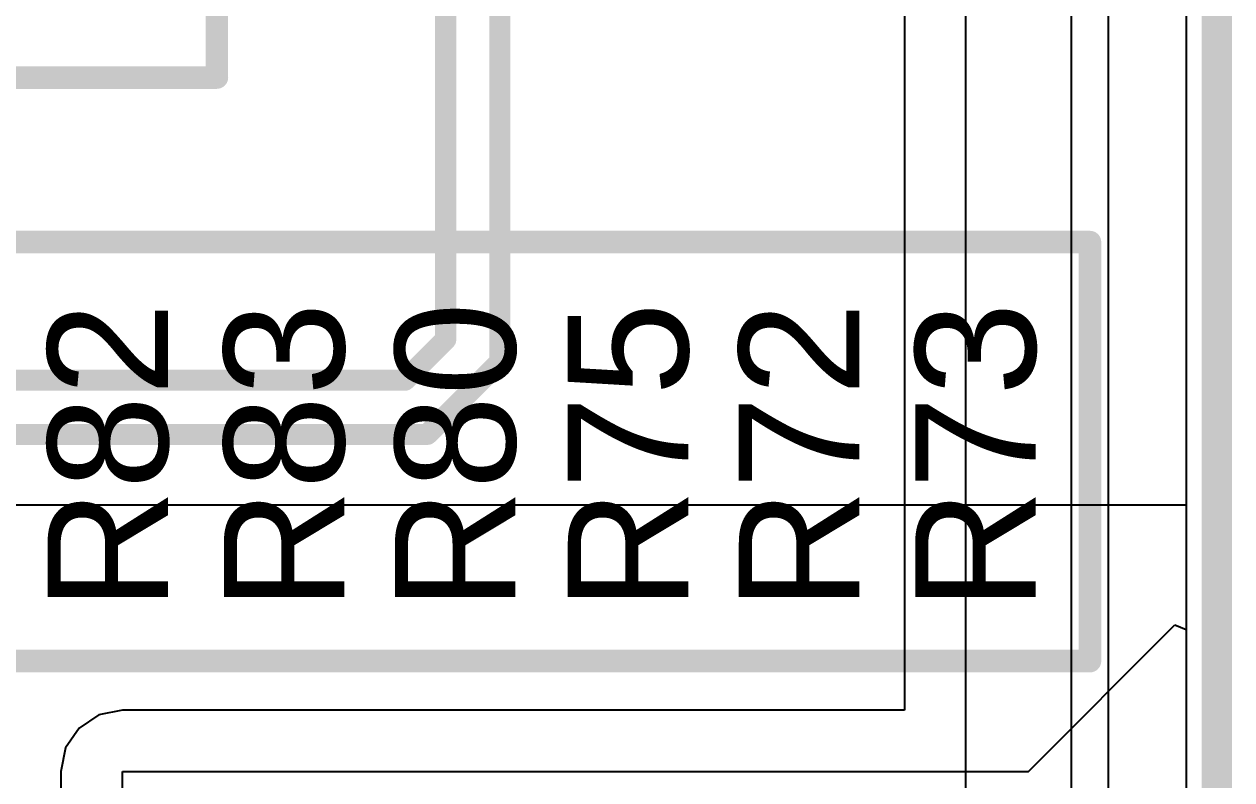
# Model space of a CAD drawing. Header units: inches. Extents: x -3 to 5259, y -3 to 5282.
# Drawn here: x 137.22 to 147.4, y 6.21 to 12.58 of the extents above; entities that cross this region are included whole.
import ezdxf

# ---------------------------------------------------------------- set-up
doc = ezdxf.new("R2010")
doc.units = ezdxf.units.IN
for name, color, linetype in [('Board Outline', 216, 'Continuous'), ('Bottom Layer', 5, 'Continuous'), ('Layer 1', 16, 'Continuous'), ('Top Layer', 1, 'Continuous'), ('Top Overlay', 2, 'Continuous')]:
    doc.layers.add(name, color=color, linetype=linetype)
doc.styles.add('Arial', font='', dxfattribs={"height": 0.2})
doc.styles.get('Arial').set_extended_font_data('Arial')

msp = doc.modelspace()

# ---------------------------------------------------------------- linework, layer by layer
at = {"layer": 'Board Outline'}
msp.add_lwpolyline([(147.278, -2.722, 0.254, 0.254, 0), (147.278, 107.278, 0.254, 0.254, 0)], format="xyseb", dxfattribs=at)
at = {"layer": 'Bottom Layer'}
for p, q in [((146.362, 99.407), (146.362, 5.17)), ((146.05, 99.196), (146.05, 5.375))]:
    msp.add_line(p, q, dxfattribs=at)
at = {"layer": 'Layer 1'}
for p, q in [((147.019, 107.019), (147.019, -2.463)), ((145.161, -2.463), (145.161, 44.221)), ((144.643, 23.925), (144.643, 6.794)), ((145.689, 6.276), (146.925, 7.512)), ((146.925, 7.512), (147.019, 7.473)), ((147.019, 7.473), (147.019, -2.463)), ((137.846, 6.755), (137.678, 6.643)), ((138.044, 6.794), (137.846, 6.755)), ((144.643, 6.794), (138.044, 6.794)), ((137.678, 6.643), (137.565, 6.475)), ((137.565, 6.475), (137.526, 6.276)), ((137.526, 6.276), (137.526, -0.371)), ((138.044, -0.889), (138.044, 6.276)), ((138.044, 6.276), (145.689, 6.276))]:
    msp.add_line(p, q, dxfattribs=at)
at = {"layer": 'Top Layer'}
for p, q in [((115.418, 8.526), (147.019, 8.526)), ((147.019, 8.526), (147.019, 4.527))]:
    msp.add_line(p, q, dxfattribs=at)
for points in [[(140.772, 9.92, 0.178, 0.178, 0), (140.772, 19.544, 0.178, 0.178, 0)], [(141.229, 9.731, 0.178, 0.178, 0), (141.229, 19.355, 0.178, 0.178, 0)], [(140.428, 9.576, 0.178, 0.178, 0), (140.772, 9.92, 0.178, 0.178, 0)], [(140.617, 9.119, 0.178, 0.178, 0), (141.229, 9.731, 0.178, 0.178, 0)], [(134.775, 9.576, 0.178, 0.178, 0), (140.428, 9.576, 0.178, 0.178, 0)], [(128.585, 9.119, 0.178, 0.178, 0), (140.617, 9.119, 0.178, 0.178, 0)]]:
    msp.add_lwpolyline(points, format="xyseb", dxfattribs=at)
for points in [[(140.728, 9.92, 0.0889, 0.0889, 1), (140.817, 9.92, 0.0889, 0.0889, 1)], [(140.728, 9.92, 0.0889, 0.0889, 1), (140.817, 9.92, 0.0889, 0.0889, 1)], [(141.185, 9.731, 0.0889, 0.0889, 1), (141.274, 9.731, 0.0889, 0.0889, 1)], [(141.185, 9.731, 0.0889, 0.0889, 1), (141.274, 9.731, 0.0889, 0.0889, 1)], [(140.383, 9.576, 0.0889, 0.0889, 1), (140.472, 9.576, 0.0889, 0.0889, 1)], [(140.383, 9.576, 0.0889, 0.0889, 1), (140.472, 9.576, 0.0889, 0.0889, 1)], [(140.573, 9.119, 0.0889, 0.0889, 1), (140.661, 9.119, 0.0889, 0.0889, 1)], [(140.573, 9.119, 0.0889, 0.0889, 1), (140.661, 9.119, 0.0889, 0.0889, 1)]]:
    msp.add_lwpolyline(points, format="xyseb", close=True, dxfattribs=at)
at = {"layer": 'Top Overlay'}
for points in [[(138.841, 12.129, 0.191, 0.191, 0), (138.841, 15.663, 0.191, 0.191, 0)], [(134.269, 12.129, 0.191, 0.191, 0), (138.841, 12.129, 0.191, 0.191, 0)], [(134.238, 10.741, 0.191, 0.191, 0), (146.208, 10.741, 0.191, 0.191, 0)], [(146.208, 7.207, 0.191, 0.191, 0), (146.208, 10.741, 0.191, 0.191, 0)], [(134.238, 7.207, 0.191, 0.191, 0), (146.208, 7.207, 0.191, 0.191, 0)]]:
    msp.add_lwpolyline(points, format="xyseb", dxfattribs=at)
for points in [[(138.794, 12.129, 0.0952, 0.0952, 1), (138.889, 12.129, 0.0952, 0.0952, 1)], [(138.794, 12.129, 0.0952, 0.0952, 1), (138.889, 12.129, 0.0952, 0.0952, 1)], [(146.16, 10.741, 0.0952, 0.0952, 1), (146.255, 10.741, 0.0952, 0.0952, 1)], [(146.16, 10.741, 0.0952, 0.0952, 1), (146.255, 10.741, 0.0952, 0.0952, 1)], [(146.16, 7.207, 0.0952, 0.0952, 1), (146.255, 7.207, 0.0952, 0.0952, 1)], [(146.16, 7.207, 0.0952, 0.0952, 1), (146.255, 7.207, 0.0952, 0.0952, 1)]]:
    msp.add_lwpolyline(points, format="xyseb", close=True, dxfattribs=at)

# ---------------------------------------------------------------- texts
at = {"layer": 'Top Overlay', "style": 'Arial'}
for s, p in [('R82', (138.429, 7.631)), ('R83', (139.916, 7.631)), ('R80', (141.36, 7.631)), ('R75', (142.818, 7.631)), ('R72', (144.261, 7.631)), ('R73', (145.749, 7.631))]:
    msp.add_text(s, height=1.016, rotation=90, dxfattribs=at).set_placement(p)

doc.saveas('drawing.dxf')
